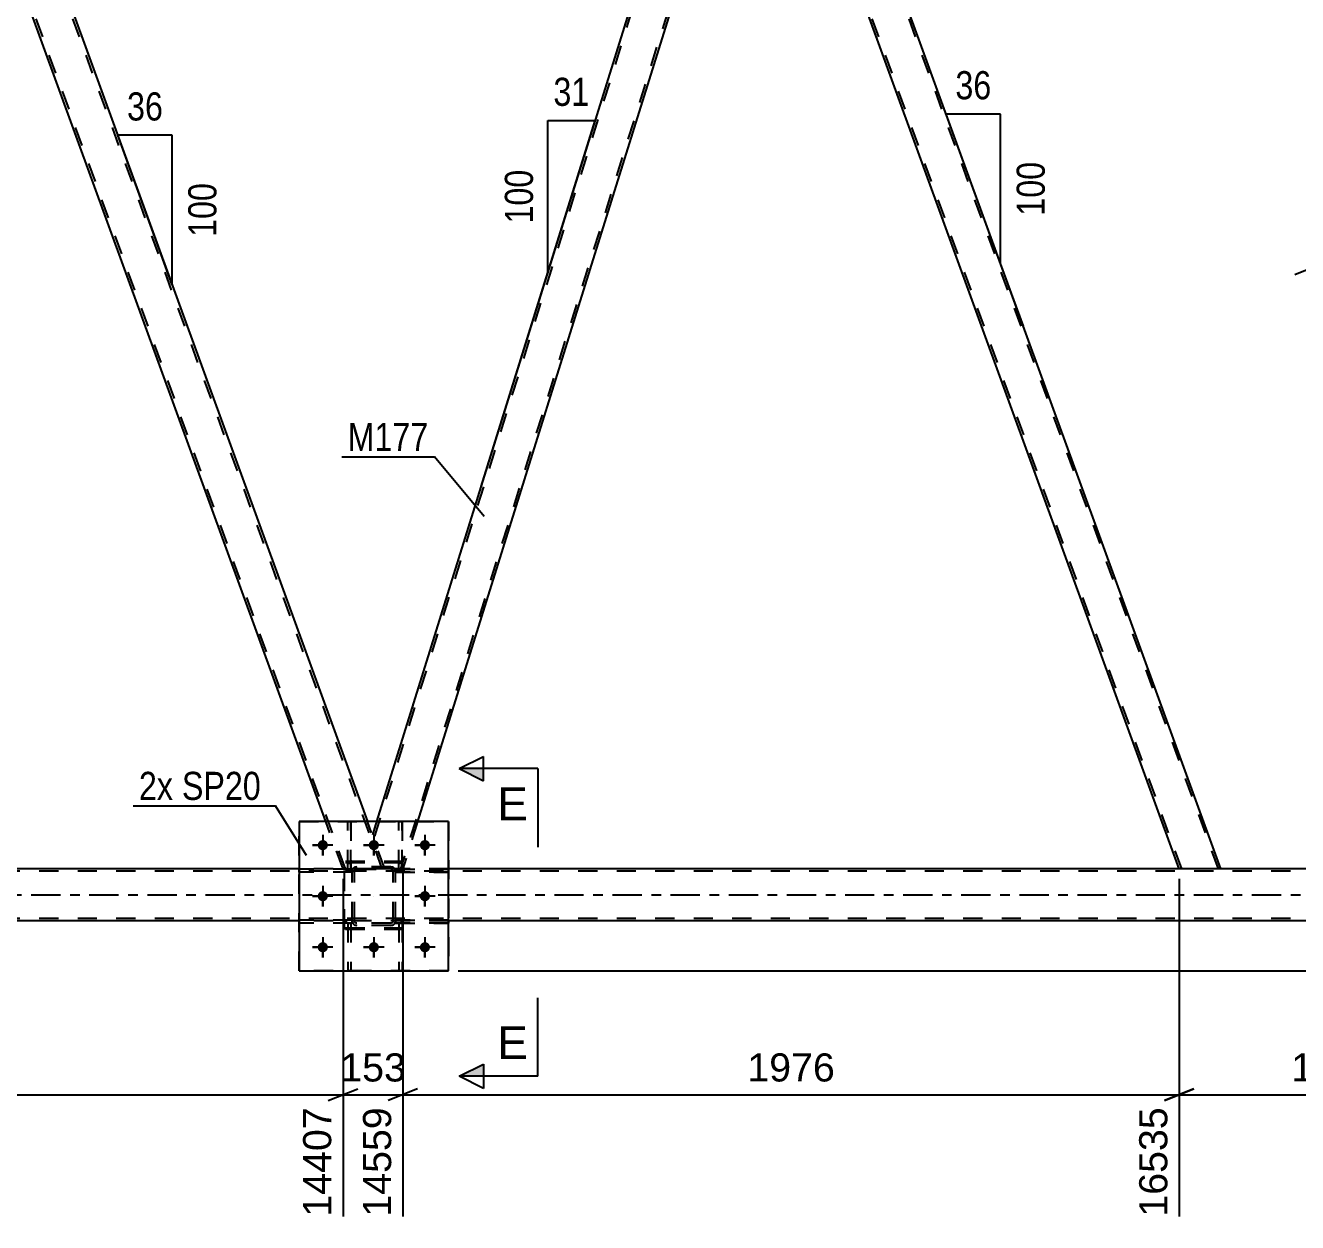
# Model space of a CAD drawing. Header units: millimetres. Extents: x 0 to 841, y 0 to 594.
# Drawn here: x 638.1 to 767.6, y 277 to 398.9 of the extents above; entities that cross this region are included whole.
import ezdxf

# ---------------------------------------------------------------- set-up
doc = ezdxf.new("R2010")
doc.units = ezdxf.units.MM
doc.linetypes.add('DXK_LINE_DOT2', pattern=[3.9198, 1.9599, -1.9599])
doc.linetypes.add('DXK_LINE_DOT3', pattern=[5.9187, 2.979, -0.9799, 0.9799, -0.9799])
doc.styles.add('Arial', font='ARIAL.TTF', dxfattribs={"height": 0.2})
doc.styles.add('Arial Narrow', font='ARIALN.TTF', dxfattribs={"height": 0.2})

# ---------------------------------------------------------------- blocks, each defined once
blk = doc.blocks.new('Part-318892572-4870 - 4655')
at = {"color": 7, "linetype": 'DXK_LINE_DOT2'}
for p, q in [((671.36, 313.04), (665.96, 313.04)), ((665.96, 312.72), (665.96, 313.04)), ((671.36, 312.72), (665.96, 312.72)), ((670.76, 312.72), (670.76, 313.04)), ((671.36, 313.04), (671.36, 312.72))]:
    blk.add_line(p, q, dxfattribs=at)
blk = doc.blocks.new('Part-318892572-4880 - 4655')
at = {"color": 2, "linetype": 'Continuous'}
for p, q in [((676.11, 317.88), (676.11, 317.88)), ((676.43, 317.88), (676.11, 317.88)), ((676.43, 317.88), (676.43, 317.88))]:
    blk.add_line(p, q, dxfattribs=at)
at = {"color": 7, "linetype": 'DXK_LINE_DOT2'}
for p, q in [((676.11, 313.04), (676.11, 317.88)), ((676.43, 313.04), (676.43, 317.88)), ((676.11, 313.64), (676.43, 313.64)), ((676.43, 313.04), (676.11, 313.04))]:
    blk.add_line(p, q, dxfattribs=at)
blk = doc.blocks.new('Part-318892572-4713 - 4655')
at = {"color": 2, "linetype": 'Continuous'}
for p, q in [((630.56, 434.28), (626.3, 434.28)), ((630.56, 434.28), (672.92, 317.88)), ((668.67, 317.88), (627.85, 430.03))]:
    blk.add_line(p, q, dxfattribs=at)
at = {"color": 7, "linetype": 'DXK_LINE_DOT2'}
for p, q in [((626.3, 434.28), (627.85, 430.03)), ((670.68, 313.06), (626.55, 434.28)), ((626.55, 434.28), (626.57, 434.28)), ((674.42, 313.06), (630.3, 434.28)), ((670.42, 313.06), (668.67, 317.88)), ((674.68, 313.06), (672.92, 317.88)), ((674.68, 313.06), (670.42, 313.06))]:
    blk.add_line(p, q, dxfattribs=at)
blk = doc.blocks.new('Part-318892572-4718 - 4655')
at = {"color": 7, "linetype": 'DXK_LINE_DOT2'}
for p, q in [((715.69, 434.28), (711.43, 434.28)), ((712.98, 430.03), (711.43, 434.28)), ((755.81, 313.06), (711.69, 434.28)), ((759.56, 313.06), (715.44, 434.28)), ((715.84, 433.88), (715.69, 434.28)), ((759.81, 313.06), (755.55, 313.06))]:
    blk.add_line(p, q, dxfattribs=at)
at = {"color": 2, "linetype": 'Continuous'}
for p, q in [((759.81, 313.06), (715.84, 433.88)), ((755.55, 313.06), (712.98, 430.03))]:
    blk.add_line(p, q, dxfattribs=at)
blk = doc.blocks.new('Part-318892572-4732 - 4655')
at = {"color": 7, "linetype": 'DXK_LINE_DOT2'}
for p, q in [((710.37, 434.28), (673.55, 316.16)), ((710.12, 434.28), (710.08, 434.15)), ((711.43, 434.28), (710.12, 434.28)), ((711.58, 433.88), (711.43, 434.28)), ((712.85, 430.4), (676.27, 313.06)), ((673.83, 317.88), (673.41, 316.53)), ((678.02, 317.88), (676.52, 313.06)), ((674.68, 313.06), (673.41, 316.53)), ((676.52, 313.06), (674.68, 313.06))]:
    blk.add_line(p, q, dxfattribs=at)
at = {"color": 2, "linetype": 'Continuous'}
for p, q in [((710.08, 434.15), (673.83, 317.88)), ((711.58, 433.88), (712.98, 430.03)), ((712.98, 430.03), (678.02, 317.88))]:
    blk.add_line(p, q, dxfattribs=at)
blk = doc.blocks.new('Part-318892572-4868 - 4655')
at = {"color": 7, "linetype": 'DXK_LINE_DOT2'}
for p, q in [((681.16, 307.84), (675.76, 307.84)), ((675.76, 307.84), (675.76, 307.52)), ((675.76, 307.52), (681.16, 307.52)), ((676.36, 307.52), (676.36, 307.84)), ((681.16, 307.52), (681.16, 307.84))]:
    blk.add_line(p, q, dxfattribs=at)
blk = doc.blocks.new('Part-318892572-4866 - 4655')
at = {"color": 7, "linetype": 'DXK_LINE_DOT2'}
for p, q in [((671.36, 307.84), (665.96, 307.84)), ((665.96, 307.84), (665.96, 307.52)), ((671.36, 307.52), (665.96, 307.52)), ((670.76, 307.52), (670.76, 307.84)), ((671.36, 307.52), (671.36, 307.84))]:
    blk.add_line(p, q, dxfattribs=at)
blk = doc.blocks.new('Bolt-318892572-4811 - 4655')
at = {"color": 1, "linetype": 'Continuous'}
for p, q in [((668.36, 316.52), (668.36, 315.83)), ((673.56, 316.52), (673.56, 315.83)), ((678.76, 316.52), (678.76, 315.83)), ((667.32, 315.48), (668.01, 315.48)), ((668.36, 314.44), (668.36, 315.13)), ((669.4, 315.48), (668.71, 315.48)), ((672.52, 315.48), (673.21, 315.48)), ((673.56, 314.44), (673.56, 315.13)), ((674.6, 315.48), (673.91, 315.48)), ((677.72, 315.48), (678.41, 315.48)), ((678.76, 314.44), (678.76, 315.13)), ((679.8, 315.48), (679.11, 315.48)), ((668.36, 311.32), (668.36, 310.63)), ((678.76, 311.32), (678.76, 310.63)), ((667.32, 310.28), (668.01, 310.28)), ((668.36, 309.24), (668.36, 309.93)), ((669.4, 310.28), (668.71, 310.28)), ((677.72, 310.28), (678.41, 310.28)), ((678.76, 309.24), (678.76, 309.93)), ((679.8, 310.28), (679.11, 310.28)), ((668.36, 306.12), (668.36, 305.43)), ((673.56, 306.12), (673.56, 305.43)), ((678.76, 306.12), (678.76, 305.43)), ((667.32, 305.08), (668.01, 305.08)), ((668.36, 304.04), (668.36, 304.73)), ((669.4, 305.08), (668.71, 305.08)), ((672.52, 305.08), (673.21, 305.08)), ((673.56, 304.04), (673.56, 304.73)), ((674.6, 305.08), (673.91, 305.08)), ((677.72, 305.08), (678.41, 305.08)), ((678.76, 304.04), (678.76, 304.73)), ((679.8, 305.08), (679.11, 305.08))]:
    blk.add_line(p, q, dxfattribs=at)
blk = doc.blocks.new('Bolt-318892572-4812 - 4655')
at = {"linetype": 'Continuous'}
for points in [[(668.88, 315.48, -1), (667.84, 315.48, -1)], [(674.08, 315.48, -1), (673.04, 315.48, -1)], [(679.28, 315.48, -1), (678.24, 315.48, -1)], [(668.88, 310.28, -1), (667.84, 310.28, -1)], [(679.28, 310.28, -1), (678.24, 310.28, -1)], [(668.88, 305.08, -1), (667.84, 305.08, -1)], [(674.08, 305.08, -1), (673.04, 305.08, -1)], [(679.28, 305.08, -1), (678.24, 305.08, -1)]]:
    blk.add_hatch(color=1, dxfattribs=at).paths.add_polyline_path(points)
at = {"color": 1, "linetype": 'Continuous'}
for p, q in [((668.36, 316.52), (668.36, 314.44)), ((673.56, 316.52), (673.56, 314.44)), ((678.76, 316.52), (678.76, 314.44)), ((669.4, 315.48), (667.32, 315.48)), ((674.6, 315.48), (672.52, 315.48)), ((679.8, 315.48), (677.72, 315.48)), ((668.36, 311.32), (668.36, 309.24)), ((678.76, 311.32), (678.76, 309.24)), ((669.4, 310.28), (667.32, 310.28)), ((679.8, 310.28), (677.72, 310.28)), ((668.36, 306.12), (668.36, 304.04)), ((673.56, 306.12), (673.56, 304.04)), ((678.76, 306.12), (678.76, 304.04)), ((669.4, 305.08), (667.32, 305.08)), ((674.6, 305.08), (672.52, 305.08)), ((679.8, 305.08), (677.72, 305.08))]:
    blk.add_line(p, q, dxfattribs=at)
blk = doc.blocks.new('Part-318892572-4832 - 4655')
at = {"color": 7, "linetype": 'DXK_LINE_DOT2'}
for p, q in [((671.36, 312.8), (671.4, 312.98)), ((671.4, 312.98), (671.36, 312.8)), ((671.36, 307.76), (671.36, 312.8)), ((671.6, 312.8), (671.62, 312.89)), ((671.6, 307.76), (671.6, 312.8)), ((671.62, 312.89), (671.67, 312.97)), ((671.66, 313.24), (671.84, 313.28)), ((671.84, 313.28), (671.66, 313.24)), ((671.67, 312.97), (671.75, 313.02)), ((671.75, 313.02), (671.84, 313.04)), ((675.28, 313.28), (671.84, 313.28)), ((671.84, 313.04), (675.28, 313.04)), ((675.28, 313.28), (675.46, 313.24)), ((675.46, 313.24), (675.28, 313.28)), ((675.28, 313.04), (675.37, 313.02)), ((675.37, 313.02), (675.45, 312.97)), ((675.45, 312.97), (675.5, 312.89)), ((675.5, 312.89), (675.52, 312.8)), ((675.52, 307.76), (675.52, 312.8)), ((675.72, 312.98), (675.76, 312.8)), ((675.76, 312.8), (675.72, 312.98)), ((675.76, 307.76), (675.76, 312.8)), ((671.4, 307.58), (671.36, 307.76)), ((671.36, 307.76), (671.4, 307.58)), ((671.62, 307.67), (671.6, 307.76)), ((671.67, 307.59), (671.62, 307.67)), ((671.84, 307.28), (671.66, 307.32)), ((671.66, 307.32), (671.84, 307.28)), ((671.75, 307.54), (671.67, 307.59)), ((671.84, 307.52), (671.75, 307.54)), ((675.28, 307.52), (671.84, 307.52)), ((675.28, 307.28), (671.84, 307.28)), ((675.37, 307.54), (675.28, 307.52)), ((675.46, 307.32), (675.28, 307.28)), ((675.28, 307.28), (675.46, 307.32)), ((675.45, 307.59), (675.37, 307.54)), ((675.5, 307.67), (675.45, 307.59)), ((675.52, 307.76), (675.5, 307.67)), ((675.76, 307.76), (675.72, 307.58)), ((675.72, 307.58), (675.76, 307.76))]:
    blk.add_line(p, q, dxfattribs=at)
at = {"color": 7, "linetype": 'DXK_LINE_DOT3'}
blk.add_line((673.56, 310.28), (673.56, 310.28), dxfattribs=at)
at = {"color": 7, "linetype": 'DXK_LINE_DOT2'}
for centre, start, end in [((671.84, 312.8), 112.5, 157.5), ((671.84, 312.8), 112.5, 157.5), ((675.28, 312.8), 22.5, 67.5), ((675.28, 312.8), 22.5, 67.5), ((671.84, 307.76), 202.5, 247.5), ((671.84, 307.76), 202.5, 247.5), ((675.28, 307.76), 292.5, 337.5), ((675.28, 307.76), 292.5, 337.5)]:
    blk.add_arc(centre, 0.48, start, end, dxfattribs=at)
blk = doc.blocks.new('Part-318892572-4838 - 4655')
at = {"color": 7, "linetype": 'DXK_LINE_DOT2'}
for p, q in [((676.56, 313.81), (670.56, 313.81)), ((670.56, 307.01), (670.56, 313.81)), ((676.56, 307.01), (676.56, 313.81)), ((676.56, 307.01), (670.56, 307.01))]:
    blk.add_line(p, q, dxfattribs=at)
blk = doc.blocks.new('Part-318892572-4839 - 4655')
at = {"color": 7, "linetype": 'DXK_LINE_DOT2'}
for p, q in [((671.36, 312.8), (671.37, 312.82)), ((671.37, 312.82), (671.36, 312.8)), ((671.36, 307.76), (671.36, 312.8)), ((671.37, 312.82), (671.4, 312.98)), ((671.4, 312.98), (671.37, 312.82)), ((671.6, 312.8), (671.62, 312.89)), ((671.61, 312.82), (671.6, 312.8)), ((671.6, 307.76), (671.6, 312.8)), ((671.62, 312.89), (671.67, 312.97)), ((671.66, 313.24), (671.84, 313.28)), ((671.84, 313.28), (671.66, 313.24)), ((671.67, 312.97), (671.75, 313.02)), ((671.75, 313.02), (671.84, 313.04)), ((675.28, 313.28), (671.84, 313.28)), ((671.84, 313.04), (675.28, 313.04)), ((675.28, 313.28), (675.46, 313.24)), ((675.46, 313.24), (675.28, 313.28)), ((675.28, 313.04), (675.37, 313.02)), ((675.37, 313.02), (675.45, 312.97)), ((675.45, 312.97), (675.5, 312.89)), ((675.52, 312.8), (675.5, 312.89)), ((675.52, 312.82), (675.52, 312.8)), ((675.52, 307.76), (675.52, 312.8)), ((675.72, 312.98), (675.76, 312.82)), ((675.76, 312.82), (675.72, 312.98)), ((675.76, 312.82), (675.76, 312.8)), ((675.76, 312.8), (675.76, 312.82)), ((675.76, 307.76), (675.76, 312.8)), ((671.4, 307.58), (671.36, 307.76)), ((671.36, 307.76), (671.4, 307.58)), ((671.62, 307.67), (671.6, 307.76)), ((671.67, 307.59), (671.62, 307.67)), ((671.84, 307.28), (671.66, 307.32)), ((671.66, 307.32), (671.84, 307.28)), ((671.75, 307.54), (671.67, 307.59)), ((671.84, 307.52), (671.75, 307.54)), ((675.28, 307.52), (671.84, 307.52)), ((675.28, 307.28), (671.84, 307.28)), ((675.37, 307.54), (675.28, 307.52)), ((675.46, 307.32), (675.28, 307.28)), ((675.28, 307.28), (675.46, 307.32)), ((675.45, 307.59), (675.37, 307.54)), ((675.5, 307.67), (675.45, 307.59)), ((675.52, 307.76), (675.5, 307.67)), ((675.76, 307.76), (675.72, 307.58)), ((675.72, 307.58), (675.76, 307.76))]:
    blk.add_line(p, q, dxfattribs=at)
at = {"color": 7, "linetype": 'DXK_LINE_DOT3'}
blk.add_line((673.56, 310.28), (673.56, 310.28), dxfattribs=at)
at = {"color": 7, "linetype": 'DXK_LINE_DOT2'}
for centre, start, end in [((671.84, 312.8), 112.5, 157.5), ((671.84, 312.8), 112.5, 157.5), ((675.28, 312.8), 22.5, 67.5), ((675.28, 312.8), 22.5, 67.5), ((671.84, 307.76), 202.5, 247.5), ((671.84, 307.76), 202.5, 247.5), ((675.28, 307.76), 292.5, 337.5), ((675.28, 307.76), 292.5, 337.5)]:
    blk.add_arc(centre, 0.48, start, end, dxfattribs=at)
blk = doc.blocks.new('Part-318892572-4840 - 4655')
at = {"color": 7, "linetype": 'DXK_LINE_DOT2'}
for p, q in [((670.91, 307.52), (671.23, 307.52)), ((670.91, 307.52), (670.91, 302.68)), ((671.23, 307.52), (671.23, 302.68)), ((670.91, 306.92), (671.23, 306.92)), ((671.23, 302.68), (670.91, 302.68))]:
    blk.add_line(p, q, dxfattribs=at)
blk = doc.blocks.new('Part-318892572-4841 - 4655')
at = {"color": 7, "linetype": 'DXK_LINE_DOT2'}
for p, q in [((676.11, 307.52), (676.43, 307.52)), ((676.11, 307.52), (676.11, 302.68)), ((676.43, 307.52), (676.43, 302.68)), ((676.11, 306.92), (676.43, 306.92)), ((676.43, 302.68), (676.11, 302.68))]:
    blk.add_line(p, q, dxfattribs=at)
blk = doc.blocks.new('Part-318892572-4843 - 4655')
at = {"color": 7, "linetype": 'DXK_LINE_DOT2'}
for p, q in [((675.76, 307.52), (675.76, 307.84)), ((675.76, 307.84), (681.16, 307.84)), ((681.16, 307.52), (675.76, 307.52)), ((676.36, 307.52), (676.36, 307.84)), ((681.16, 307.84), (681.16, 307.52))]:
    blk.add_line(p, q, dxfattribs=at)
blk = doc.blocks.new('Part-318892572-4844 - 4655')
at = {"color": 7, "linetype": 'DXK_LINE_DOT2'}
for p, q in [((675.76, 312.72), (675.76, 313.04)), ((675.76, 313.04), (681.16, 313.04)), ((681.16, 312.72), (675.76, 312.72)), ((676.36, 312.72), (676.36, 313.04)), ((681.16, 313.04), (681.16, 312.72))]:
    blk.add_line(p, q, dxfattribs=at)
blk = doc.blocks.new('Part-318892572-4849 - 4655')
at = {"color": 7, "linetype": 'DXK_LINE_DOT2'}
for p, q in [((665.96, 302.68), (665.96, 317.88)), ((665.96, 317.88), (681.16, 317.88)), ((681.16, 317.88), (681.16, 302.68)), ((681.16, 302.68), (665.96, 302.68))]:
    blk.add_line(p, q, dxfattribs=at)
blk = doc.blocks.new('Part-318892572-4854 - 4655')
at = {"color": 2, "linetype": 'Continuous'}
for p, q in [((681.16, 317.88), (665.96, 317.88)), ((665.96, 317.88), (665.96, 302.68)), ((681.16, 302.68), (681.16, 317.88)), ((665.96, 302.68), (681.16, 302.68))]:
    blk.add_line(p, q, dxfattribs=at)
blk = doc.blocks.new('Part-318892572-4865 - 4655')
at = {"color": 7, "linetype": 'DXK_LINE_DOT2'}
for p, q in [((676.11, 313.04), (676.11, 317.88)), ((676.11, 317.88), (676.43, 317.88)), ((676.43, 317.88), (676.43, 313.04)), ((676.11, 313.64), (676.43, 313.64)), ((676.43, 313.04), (676.11, 313.04))]:
    blk.add_line(p, q, dxfattribs=at)
blk = doc.blocks.new('Part-318892572-4867 - 4655')
at = {"color": 7, "linetype": 'DXK_LINE_DOT2'}
for p, q in [((671.36, 313.04), (665.96, 313.04)), ((665.96, 313.04), (665.96, 312.72)), ((671.36, 312.72), (665.96, 312.72)), ((670.76, 312.72), (670.76, 313.04)), ((671.36, 312.72), (671.36, 313.04))]:
    blk.add_line(p, q, dxfattribs=at)
blk = doc.blocks.new('Part-318892572-4869 - 4655')
at = {"color": 7, "linetype": 'DXK_LINE_DOT2'}
for p, q in [((681.16, 313.04), (675.76, 313.04)), ((675.76, 313.04), (675.76, 312.72)), ((675.76, 312.72), (681.16, 312.72)), ((676.36, 312.72), (676.36, 313.04)), ((681.16, 312.72), (681.16, 313.04))]:
    blk.add_line(p, q, dxfattribs=at)
blk = doc.blocks.new('Part-318892572-4876 - 4655')
at = {"color": 7, "linetype": 'DXK_LINE_DOT2'}
for p, q in [((670.91, 313.04), (670.91, 317.88)), ((670.91, 317.88), (671.23, 317.88)), ((671.23, 317.88), (671.23, 313.04)), ((670.91, 313.64), (671.23, 313.64)), ((671.23, 313.04), (670.91, 313.04))]:
    blk.add_line(p, q, dxfattribs=at)
blk = doc.blocks.new('Part-318892572-4877 - 4655')
at = {"color": 7, "linetype": 'DXK_LINE_DOT2'}
for p, q in [((671.23, 307.52), (670.91, 307.52)), ((670.91, 307.52), (670.91, 302.68)), ((671.23, 307.52), (671.23, 302.68)), ((670.91, 306.92), (671.23, 306.92)), ((670.91, 302.68), (671.23, 302.68))]:
    blk.add_line(p, q, dxfattribs=at)
blk = doc.blocks.new('Part-318892572-4878 - 4655')
at = {"color": 7, "linetype": 'DXK_LINE_DOT2'}
for p, q in [((676.43, 307.52), (676.11, 307.52)), ((676.11, 307.52), (676.11, 302.68)), ((676.43, 307.52), (676.43, 302.68)), ((676.11, 306.92), (676.43, 306.92)), ((676.11, 302.68), (676.43, 302.68))]:
    blk.add_line(p, q, dxfattribs=at)
blk = doc.blocks.new('Part-318892572-4879 - 4655')
at = {"color": 2, "linetype": 'Continuous'}
for p, q in [((670.91, 317.88), (670.91, 317.88)), ((671.23, 317.88), (670.91, 317.88)), ((671.23, 317.88), (671.23, 317.88))]:
    blk.add_line(p, q, dxfattribs=at)
at = {"color": 7, "linetype": 'DXK_LINE_DOT2'}
for p, q in [((670.91, 313.04), (670.91, 317.88)), ((671.23, 313.04), (671.23, 317.88)), ((670.91, 313.64), (671.23, 313.64)), ((671.23, 313.04), (670.91, 313.04))]:
    blk.add_line(p, q, dxfattribs=at)
blk = doc.blocks.new('Part-318892572-4881 - 4655')
at = {"color": 7, "linetype": 'DXK_LINE_DOT2'}
for p, q in [((671.36, 307.84), (665.96, 307.84)), ((665.96, 307.52), (665.96, 307.84)), ((671.36, 307.52), (665.96, 307.52)), ((670.76, 307.52), (670.76, 307.84)), ((671.36, 307.84), (671.36, 307.52))]:
    blk.add_line(p, q, dxfattribs=at)
blk = doc.blocks.new('Part-318892572-5034 - 4655')
at = {"color": 7, "linetype": 'DXK_LINE_DOT2'}
for p, q in [((778.64, 312.82), (94.15, 312.82)), ((681.16, 313.06), (665.96, 313.06)), ((778.64, 308.02), (94.15, 308.02)), ((681.16, 307.78), (665.96, 307.78))]:
    blk.add_line(p, q, dxfattribs=at)
at = {"color": 2, "linetype": 'Continuous'}
for p, q in [((665.96, 313.06), (510.89, 313.06)), ((778.64, 313.06), (681.16, 313.06)), ((665.96, 307.78), (510.89, 307.78)), ((778.64, 307.78), (681.16, 307.78))]:
    blk.add_line(p, q, dxfattribs=at)
at = {"color": 7, "linetype": 'DXK_LINE_DOT3'}
blk.add_line((94.15, 310.42), (778.64, 310.42), dxfattribs=at)
blk = doc.blocks.new('Part-318892572-5035 - 4655')
at = {"color": 7, "linetype": 'DXK_LINE_DOT2'}
for p, q in [((676.56, 313.68), (670.56, 313.68)), ((670.56, 306.88), (670.56, 313.68)), ((676.56, 306.88), (676.56, 313.68)), ((676.56, 306.88), (670.56, 306.88))]:
    blk.add_line(p, q, dxfattribs=at)
blk = doc.blocks.new('StraightDimension-318892572-5815 - 4655')
at = {"color": 7, "linetype": 'Continuous'}
for p, q in [((670.42, 312.06), (670.42, 277.65)), ((676.52, 312.06), (676.52, 277.65)), ((668.92, 289.46), (671.92, 290.66)), ((678.02, 290.66), (675.02, 289.46)), ((670.42, 290.06), (676.52, 290.06))]:
    blk.add_line(p, q, dxfattribs=at)
at = {"color": 0}
blk.add_wipeout([(677.41, 290.81), (677.41, 295.01), (669.54, 295.01), (669.54, 290.81)], dxfattribs=at)
at = {"color": 0, "linetype": 'Continuous'}
blk.add_wipeout([(675.92, 289.36), (671.72, 289.36), (671.72, 277.05), (675.92, 277.05)], dxfattribs=at)
at = {"color": 3, "style": 'Arial'}
blk.add_text('153', height=2.865, dxfattribs=at).set_placement((670.14, 291.41))
at = {"color": 3, "linetype": 'Continuous', "style": 'Arial'}
blk.add_text('14559', height=2.865, rotation=90.0002, dxfattribs=at).set_placement((675.32, 277.65))
blk = doc.blocks.new('StraightDimension-318892572-5780 - 4655')
at = {"color": 7, "linetype": 'Continuous'}
for p, q in [((755.55, 312.06), (755.55, 277.65)), ((787.26, 306.78), (787.26, 277.65)), ((757.05, 290.66), (754.05, 289.46)), ((785.76, 289.46), (788.76, 290.66)), ((755.55, 290.06), (787.26, 290.06))]:
    blk.add_line(p, q, dxfattribs=at)
at = {"color": 0}
blk.add_wipeout([(776.45, 290.81), (776.45, 295.01), (766.36, 295.01), (766.36, 290.81)], dxfattribs=at)
at = {"color": 3, "style": 'Arial'}
blk.add_text('1790', height=2.865, dxfattribs=at).set_placement((766.96, 291.41))
at = {"color": 0, "linetype": 'Continuous'}
blk.add_wipeout([(786.66, 289.36), (782.46, 289.36), (782.46, 277.05), (786.66, 277.05)], dxfattribs=at)
at = {"color": 3, "linetype": 'Continuous', "style": 'Arial'}
blk.add_text('18326', height=2.865, rotation=90.0002, dxfattribs=at).set_placement((786.06, 277.65))
blk = doc.blocks.new('AngleDimension-318892572-15446 - 4655')
at = {"color": 7, "linetype": 'Continuous'}
for p, q in [((737.37, 389.93), (731.83, 389.93)), ((737.37, 374.71), (731.83, 389.93)), ((737.37, 374.71), (737.37, 389.93)), ((739.7, 368.32), (737.37, 374.71))]:
    blk.add_line(p, q, dxfattribs=at)
at = {"color": 0}
for points in [[(737.03, 390.83), (737.03, 395.03), (732.17, 395.03), (732.17, 390.83)], [(742.47, 385.66), (738.27, 385.66), (738.27, 378.98), (742.47, 378.98)]]:
    blk.add_wipeout(points, dxfattribs=at)
at = {"color": 3, "style": 'Arial Narrow'}
blk.add_text('36', height=2.863, dxfattribs=at).set_placement((732.77, 391.43))
blk.add_text('100', height=2.863, rotation=90.0002, dxfattribs=at).set_placement((741.87, 379.58))
blk = doc.blocks.new('AngleDimension-318892572-5173 - 4655')
at = {"color": 7, "linetype": 'Continuous'}
for p, q in [((691.26, 389.26), (696.08, 389.26)), ((691.26, 373.79), (696.08, 389.26)), ((691.26, 373.79), (691.26, 389.26)), ((684.47, 351.99), (691.26, 373.79))]:
    blk.add_line(p, q, dxfattribs=at)
at = {"color": 0}
for points in [[(696.1, 390.16), (696.1, 394.36), (691.24, 394.36), (691.24, 390.16)], [(690.36, 384.87), (686.16, 384.87), (686.16, 378.18), (690.36, 378.18)]]:
    blk.add_wipeout(points, dxfattribs=at)
at = {"color": 3, "style": 'Arial Narrow'}
blk.add_text('31', height=2.863, dxfattribs=at).set_placement((691.84, 390.76))
blk.add_text('100', height=2.863, rotation=90.0002, dxfattribs=at).set_placement((689.76, 378.78))
blk = doc.blocks.new('StraightDimension-318892572-5703 - 4655')
at = {"color": 7, "linetype": 'Continuous'}
blk.add_line((682.16, 302.68), (812.58, 302.68), dxfattribs=at)
blk = doc.blocks.new('StraightDimension-318892572-5717 - 4655')
at = {"color": 7, "linetype": 'Continuous'}
for p, q in [((768.84, 433.28), (768.84, 371.76)), ((787.26, 314.06), (787.26, 377.01)), ((770.34, 374.76), (767.34, 373.56)), ((785.76, 373.56), (788.76, 374.76)), ((768.84, 374.16), (787.26, 374.16))]:
    blk.add_line(p, q, dxfattribs=at)
at = {"color": 0}
blk.add_wipeout([(783.1, 374.91), (783.1, 379.11), (773, 379.11), (773, 374.91)], dxfattribs=at)
at = {"color": 3, "style": 'Arial'}
blk.add_text('1458', height=2.865, dxfattribs=at).set_placement((773.6, 375.51))
blk = doc.blocks.new('StraightDimension-318892572-5795 - 4655')
at = {"color": 7, "linetype": 'Continuous'}
for p, q in [((676.52, 312.06), (676.52, 277.65)), ((755.55, 312.06), (755.55, 277.65)), ((678.02, 290.66), (675.02, 289.46)), ((754.05, 289.46), (757.05, 290.66)), ((676.52, 290.06), (755.55, 290.06))]:
    blk.add_line(p, q, dxfattribs=at)
at = {"color": 0}
blk.add_wipeout([(721.09, 290.81), (721.09, 295.01), (710.99, 295.01), (710.99, 290.81)], dxfattribs=at)
at = {"color": 3, "style": 'Arial'}
blk.add_text('1976', height=2.865, dxfattribs=at).set_placement((711.59, 291.41))
at = {"color": 0, "linetype": 'Continuous'}
blk.add_wipeout([(754.95, 289.36), (750.75, 289.36), (750.75, 277.05), (754.95, 277.05)], dxfattribs=at)
at = {"color": 3, "linetype": 'Continuous', "style": 'Arial'}
blk.add_text('16535', height=2.865, rotation=90.0002, dxfattribs=at).set_placement((754.35, 277.65))
blk = doc.blocks.new('StraightDimension-318892572-5835 - 4655')
at = {"color": 7, "linetype": 'Continuous'}
for p, q in [((591.39, 312.06), (591.39, 277.65)), ((670.42, 312.06), (670.42, 277.65)), ((592.89, 290.66), (589.89, 289.46)), ((668.92, 289.46), (671.92, 290.66)), ((591.39, 290.06), (670.42, 290.06))]:
    blk.add_line(p, q, dxfattribs=at)
at = {"color": 0}
blk.add_wipeout([(635.95, 290.81), (635.95, 295.01), (625.86, 295.01), (625.86, 290.81)], dxfattribs=at)
at = {"color": 3, "style": 'Arial'}
blk.add_text('1976', height=2.865, dxfattribs=at).set_placement((626.46, 291.41))
at = {"color": 0, "linetype": 'Continuous'}
blk.add_wipeout([(669.82, 289.36), (665.62, 289.36), (665.62, 277.05), (669.82, 277.05)], dxfattribs=at)
at = {"color": 3, "linetype": 'Continuous', "style": 'Arial'}
blk.add_text('14407', height=2.865, rotation=90.0002, dxfattribs=at).set_placement((669.22, 277.65))
blk = doc.blocks.new('AngleDimension-318892572-15432 - 4655')
at = {"color": 7, "linetype": 'Continuous'}
for p, q in [((652.16, 374.94), (647.49, 387.77)), ((653.03, 387.77), (647.49, 387.77)), ((653.03, 372.55), (647.49, 387.77)), ((653.03, 372.55), (653.03, 387.77))]:
    blk.add_line(p, q, dxfattribs=at)
at = {"color": 0}
for points in [[(652.68, 388.67), (652.68, 392.87), (647.83, 392.87), (647.83, 388.67)], [(658.13, 383.5), (653.93, 383.5), (653.93, 376.82), (658.13, 376.82)]]:
    blk.add_wipeout(points, dxfattribs=at)
at = {"color": 3, "style": 'Arial Narrow'}
blk.add_text('36', height=2.863, dxfattribs=at).set_placement((648.43, 389.27))
blk.add_text('100', height=2.863, rotation=90.0002, dxfattribs=at).set_placement((657.53, 377.42))
blk = doc.blocks.new('Mark-318892572-4728 - 4655')
at = {"color": 0}
blk.add_wipeout([(679.12, 355.61), (679.12, 358.61), (670.89, 358.61), (670.89, 355.61)], dxfattribs=at)
blk.add_wipeout([(679.12, 355.61), (679.12, 358.61), (670.89, 358.61), (670.89, 355.61)], dxfattribs=at)
at = {"color": 30, "linetype": 'Continuous'}
for p in [(670.29, 355.01), (684.79, 348.94)]:
    blk.add_line(p, (679.72, 355.01), dxfattribs=at)
at = {"color": 3, "style": 'Arial Narrow'}
blk.add_text('M177', height=2.863, dxfattribs=at).set_placement((670.89, 355.61))
blk = doc.blocks.new('MarkSet-318892572-6421 - 4655')
at = {"color": 30, "linetype": 'Continuous'}
blk.add_line((666.7, 314.42), (663.55, 319.48), dxfattribs=at)
at = {"color": 0}
for points in [[(653.12, 320.08), (653.12, 323.08), (649.64, 323.08), (649.64, 320.08)], [(662.05, 320.08), (662.05, 323.08), (654.02, 323.08), (654.02, 320.08)]]:
    blk.add_wipeout(points, dxfattribs=at)
for points in [[(653.12, 320.08), (653.12, 323.08), (649.64, 323.08), (649.64, 320.08)], [(662.05, 320.08), (662.05, 323.08), (654.02, 323.08), (654.02, 320.08)]]:
    blk.add_wipeout(points, dxfattribs=at)
at = {"color": 30, "linetype": 'Continuous'}
blk.add_line((649.04, 319.48), (663.55, 319.48), dxfattribs=at)
at = {"color": 3, "style": 'Arial Narrow'}
for s, p in [('2x', (649.64, 320.08)), ('SP20', (654.02, 320.08))]:
    blk.add_text(s, height=2.863, dxfattribs=at).set_placement(p)
blk = doc.blocks.new('SectionMark-318892572-6335 - 4655')
at = {"linetype": 'Continuous'}
for points in [[(684.74, 323.27), (684.74, 322.02), (682.24, 323.27)], [(684.74, 293.19), (684.74, 291.94), (682.24, 291.94)]]:
    blk.add_hatch(color=6, dxfattribs=at).paths.add_polyline_path(points)
at = {"color": 6, "linetype": 'Continuous'}
for p, q in [((682.24, 323.27), (684.74, 324.52)), ((684.74, 322.02), (684.74, 324.52)), ((690.24, 323.27), (682.24, 323.27)), ((682.24, 323.27), (684.74, 322.02)), ((690.24, 323.27), (690.24, 315.27)), ((690.24, 291.94), (690.24, 299.94)), ((682.24, 291.94), (684.74, 293.19)), ((684.74, 293.19), (684.74, 290.69)), ((690.24, 291.94), (682.24, 291.94)), ((684.74, 290.69), (682.24, 291.94))]:
    blk.add_line(p, q, dxfattribs=at)
at = {"color": 0, "linetype": 'Continuous'}
for points in [[(689.24, 318.02), (689.24, 321.52), (686.13, 321.52), (686.13, 318.02)], [(689.24, 293.69), (689.24, 297.19), (686.13, 297.19), (686.13, 293.69)]]:
    blk.add_wipeout(points, dxfattribs=at)
at = {"color": 3, "linetype": 'Continuous', "style": 'Arial'}
for p in [(686.13, 318.02), (686.13, 293.69)]:
    blk.add_text('E', height=3.34, dxfattribs=at).set_placement(p)

msp = doc.modelspace()

# ---------------------------------------------------------------- block references
for name in ['Part-318892572-4713 - 4655', 'Part-318892572-4732 - 4655', 'Part-318892572-4718 - 4655', 'Part-318892572-4849 - 4655', 'Part-318892572-4854 - 4655', 'Part-318892572-4876 - 4655', 'Part-318892572-4879 - 4655', 'Part-318892572-4880 - 4655', 'Part-318892572-4865 - 4655', 'Bolt-318892572-4811 - 4655', 'Bolt-318892572-4812 - 4655', 'Part-318892572-4838 - 4655', 'Part-318892572-5035 - 4655', 'Part-318892572-5034 - 4655', 'Part-318892572-4870 - 4655', 'Part-318892572-4867 - 4655', 'Part-318892572-4832 - 4655', 'Part-318892572-4839 - 4655', 'Part-318892572-4844 - 4655', 'Part-318892572-4869 - 4655', 'Part-318892572-4866 - 4655', 'Part-318892572-4881 - 4655', 'Part-318892572-4840 - 4655', 'Part-318892572-4877 - 4655', 'Part-318892572-4868 - 4655', 'Part-318892572-4843 - 4655', 'Part-318892572-4841 - 4655', 'Part-318892572-4878 - 4655']:
    msp.add_blockref(name, (0, 0))

# ---------------------------------------------------------------- next in the draw order: block references
for name in ['AngleDimension-318892572-5173 - 4655', 'AngleDimension-318892572-15446 - 4655', 'AngleDimension-318892572-15432 - 4655', 'MarkSet-318892572-6421 - 4655', 'StraightDimension-318892572-5815 - 4655', 'StraightDimension-318892572-5780 - 4655']:
    msp.add_blockref(name, (0, 0))

# ---------------------------------------------------------------- next in the draw order: block references
for name in ['StraightDimension-318892572-5703 - 4655', 'StraightDimension-318892572-5835 - 4655']:
    msp.add_blockref(name, (0, 0))

# ---------------------------------------------------------------- next in the draw order: block references
for name in ['StraightDimension-318892572-5717 - 4655', 'Mark-318892572-4728 - 4655', 'StraightDimension-318892572-5795 - 4655']:
    msp.add_blockref(name, (0, 0))

# ---------------------------------------------------------------- next in the draw order: block references
msp.add_blockref('SectionMark-318892572-6335 - 4655', (0, 0))

doc.saveas('drawing.dxf')
